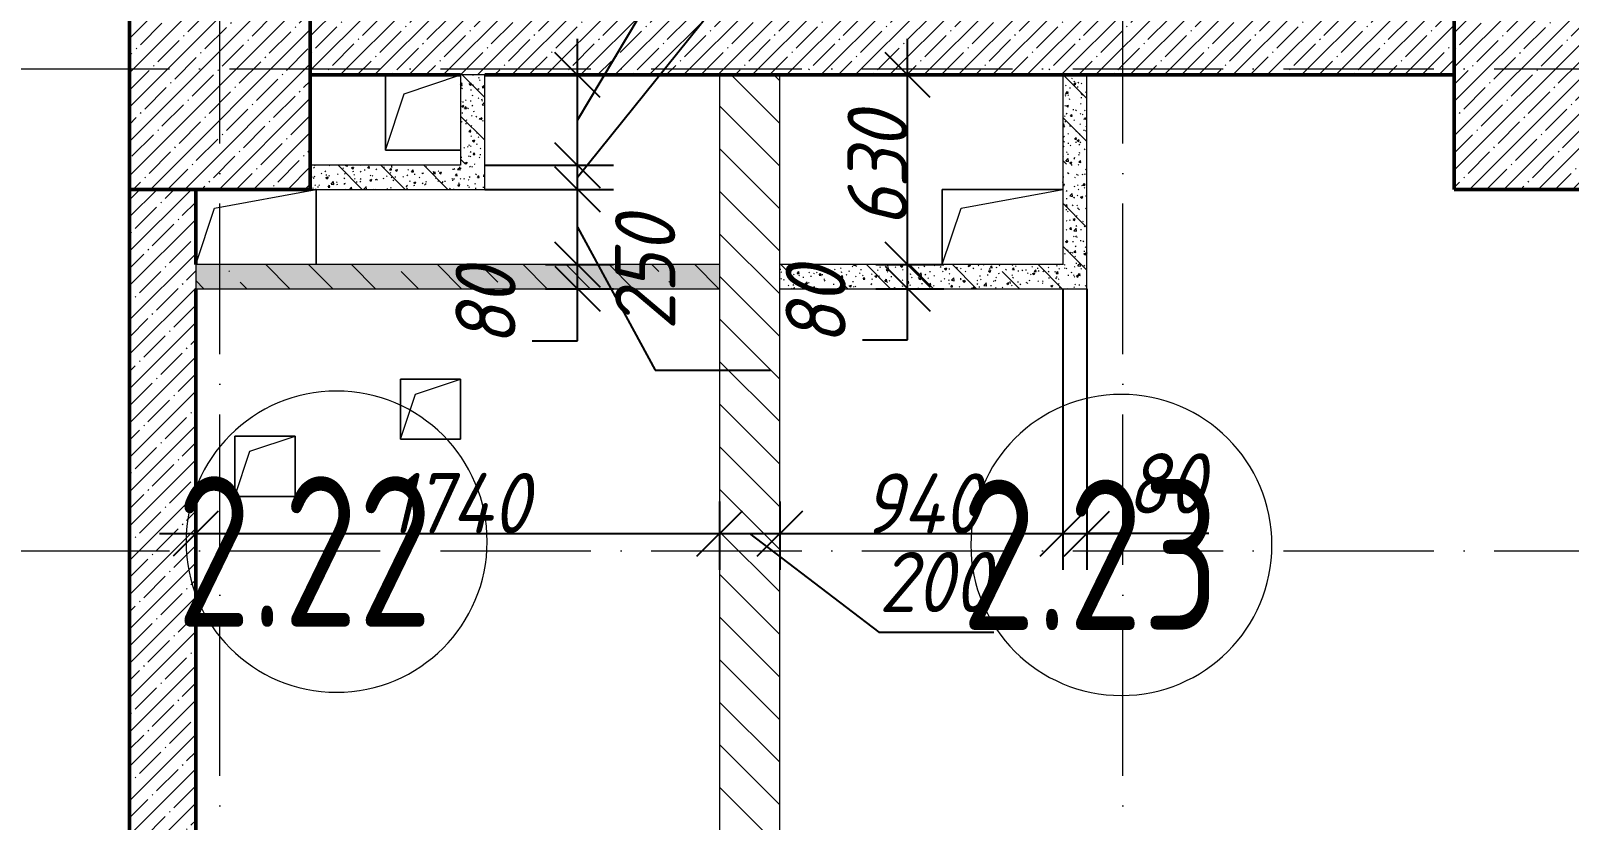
# Model space of a CAD drawing. Header units: millimetres. Extents: x -6064 to 178764, y -5836 to 29924.
# Drawn here: x 13382 to 18492, y 12505 to 15127 of the extents above; entities that cross this region are included whole.
import ezdxf

# ---------------------------------------------------------------- set-up
doc = ezdxf.new("R2010")
doc.units = ezdxf.units.MM
doc.linetypes.add('50_200_ШТРИХ_1Т_ш5_п1_п1_', pattern=[700, 500, -100, 0, -100])
doc.layers.add('A-ANNO-DIMS', color=7, linetype='Continuous')
for name, color, linetype, lineweight in [('A-AREA-IDEN', 7, 'Continuous', 9), ('A-FLOR', 7, 'Continuous', 9), ('A-GENM', 7, 'Continuous', 9), ('A-WALL-3', 7, 'Continuous', 50), ('A-WALL-PATT-1', 7, 'Continuous', 5), ('S-COLS', 7, 'Continuous', 9), ('S-COLS-1', 7, 'Continuous', 5), ('S-COLS-2', 7, 'Continuous', 50), ('Оси-1', 7, '50_200_ШТРИХ_1Т_ш5_п1_п1_', 9)]:
    doc.layers.add(name, color=color, linetype=linetype, lineweight=lineweight)
for name, color, linetype, lineweight, true_color in [('A-WALL-5', 7, 'Continuous', 13, 0x0070df), ('A-WALL-FNSH-2', 7, 'Continuous', 13, 0xce0000), ('A-WALL-FNSH-4', 7, 'Continuous', 13, 0x0070df), ('A-WALL-PATT-2', 7, 'Continuous', 5, 0xce0000), ('A-WALL-PATT-4', 7, 'Continuous', 5, 0x0070df)]:
    doc.layers.add(name, color=color, linetype=linetype, lineweight=lineweight, true_color=true_color)
doc.styles.add('ISOCPEUR_I_2', font='isocpeui.ttf', dxfattribs={"width": 0.9, "height": 200})
doc.styles.add('СПДС', font='ГОСТ тип А.ttf', dxfattribs={"width": 0.9})
doc.dimstyles.new('ISO-2_0_0_9К_СРЕДНИЙ', dxfattribs={"dimscale": 304.8, "dimtxt": 199.196235, "dimasz": 0.492126, "dimexe": 0.393701, "dimexo": 0, "dimgap": 0, "dimtad": 1, "dimdec": 0, "dimzin": 0, "dimdsep": 46, "dimtxsty": 'ISOCPEUR_I_2', "dimblk1": 'OBLIQUE', "dimblk2": 'OBLIQUE', "dimsah": 1, "dimcen": 0.09, "dimdle": 0.393701, "dimazin": 0, "dimtfac": 1, "dimtdec": 4, "dimtix": 1, "dimtmove": 1, "dimatfit": 3, "dimfxl": 1, "dimtvp": 1, "dimtolj": 1, "dimtzin": 0, "dimarcsym": 2})
doc.dimstyles.new('ISO-2_0_0_9К_СРЕДНИЙ_2', dxfattribs={"dimscale": 304.8, "dimtxt": 199.196235, "dimasz": 0.492126, "dimexe": 0.393701, "dimexo": 0, "dimgap": 0, "dimtad": 1, "dimdec": 0, "dimzin": 0, "dimdsep": 46, "dimtxsty": 'ISOCPEUR_I_2', "dimblk1": 'OBLIQUE', "dimblk2": 'OBLIQUE', "dimsah": 1, "dimcen": 0.09, "dimdle": 0.393701, "dimazin": 0, "dimtfac": 1, "dimtdec": 4, "dimtix": 1, "dimtmove": 0, "dimatfit": 3, "dimfxl": 1, "dimtvp": 1, "dimtolj": 1, "dimtzin": 0, "dimarcsym": 2})
pattern_1 = [(45, (0, 0), (-57.02463, 57.02463), []), (45, (57.025, 0), (-57.02463, 57.02463), [100.806, -20.161, 3.353, -16.808])]
pattern_2 = [(50, (0, 0), (72.87376, -6.37607), [7.62, -83.82]), (355, (0, 0), (-14.097, 76.42244), [6.096, -67.056]), (100.451, (6.07, -0.53), (58.77696, 70.04687), [6.476, -71.236]), (46.184, (0, 20.32), (108.43142, -16.81745), [11.43, -125.73]), (96.636, (9.04, 18.92), (94.961, 98.9709), [9.714, -106.854]), (351.184, (0, 20.32), (94.96227, 98.9702), [9.144, -100.584]), (21, (10.16, 15.24), (60.64565, -40.90654), [7.62, -83.82]), (326, (10.16, 15.24), (24.72083, 73.67493), [6.096, -67.056]), (71.451, (15.214, 11.83), (85.36689, 32.76874), [6.476, -71.236]), (37.5, (0, 0), (1.235525, 33.822432), [3.353, -62.89, 3.353, -64.719, -67.31]), (37.5, (0, 0), (1.235525, 33.822432), [-134.315, 3.353, -63.957]), (7.5, (0, 0), (26.728146, 40.07255), [3.353, -35.458, 3.353, -61.366, -25.654]), (7.5, (0, 0), (26.728146, 40.07255), [-103.53, 3.353, -22.301]), (327.5, (-22.657, 0), (54.236318, -2.292117), [3.353, -22.047, 3.353, -75.895, -105.156]), (327.5, (-22.657, 0), (54.236318, -2.292117), [-104.648, 3.353, -101.803]), (317.5, (-32.817, 0), (59.25158, 10.17014), [3.353, -29.667, 3.353, -49.276, -74.676]), (317.5, (-32.817, 0), (59.25158, 10.17014), [-85.649, 3.353, -71.323])]
pattern_3 = [(135, (0, 0), (-142.5612, -142.5612), []), (135, (142.56, 0), (-142.5612, -142.5612), [252.016, -50.403, 3.353, -47.05])]

# ---------------------------------------------------------------- blocks, each defined once
blk = doc.blocks.new('Колонна_Несущая_Прямоугольное сечение - 600х600-V8-АР1_1_Кладочный план 2 этажа')
at = {"layer": 'S-COLS-1'}
h = blk.add_hatch(dxfattribs=at)
h.set_pattern_fill('FP_12', color=256, style=0, pattern_type=2)
h.set_pattern_definition([(45, (-14010, -14900), (-57.02463, 57.02463), []), (45, (-13952.975, -14900), (-57.02463, 57.02463), [100.806, -20.161, 3.353, -16.808])])
h.paths.add_polyline_path([(-300, -300), (300, -300), (300, 300), (-300, 300), (-300, 197.8)], flags=0)
at = {"layer": 'S-COLS-2'}
for p, q in [((300, 300), (-300, 300)), ((-300, 300), (-300, -300)), ((300, -300), (300, 300)), ((-300, -300), (300, -300))]:
    blk.add_line(p, q, dxfattribs=at)
blk = doc.blocks.new('Колонна_Несущая_Прямоугольное сечение - 600х600-V40-АР1_1_Кладочный план 2 этажа')
at = {"layer": 'S-COLS-1'}
h = blk.add_hatch(dxfattribs=at)
h.set_pattern_fill('FP_56', color=256, style=0, pattern_type=2)
h.set_pattern_definition([(45, (-18410.26, -14900), (-57.02463, 57.02463), []), (45, (-18353.23, -14900), (-57.02463, 57.02463), [100.806, -20.161, 3.353, -16.808])])
h.paths.add_polyline_path([(-300, -300), (300, -300), (300, 300), (-300, 300)], flags=0)
at = {"layer": 'S-COLS-2'}
for p, q in [((300, 300), (-300, 300)), ((-300, 300), (-300, -300)), ((300, -300), (300, 300)), ((-300, -300), (300, -300))]:
    blk.add_line(p, q, dxfattribs=at)
blk = doc.blocks.new('AR_Отверстие прямоугольное _в плите_ - AR_Отверстие прямоугольное _в плите_-V60-АР1_1_Кладочный план 2 этажа')
at = {"layer": 'A-GENM'}
for p, q in [((-137.5, 62.5), (200, 125)), ((200, -125), (200, 125)), ((-200, -125), (-137.5, 62.5))]:
    blk.add_line(p, q, dxfattribs=at)
blk = doc.blocks.new('AR_Отверстие прямоугольное _в плите_ - AR_Отверстие прямоугольное _в плите_-V61-АР1_1_Кладочный план 2 этажа')
at = {"layer": 'A-GENM'}
for p, q in [((200, 125), (-200, 125)), ((-200, 125), (-200, -125)), ((-137.5, 62.5), (200, 125)), ((-200, -125), (-137.5, 62.5))]:
    blk.add_line(p, q, dxfattribs=at)
blk = doc.blocks.new('AR_Отверстие прямоугольное _в плите_ - AR_Отверстие прямоугольное _в плите_-24467960-АР1_1_Кладочный план 2 этажа')
at = {"layer": 'A-GENM'}
for p, q in [((-125, 125), (-125, -125)), ((-62.5, 62.5), (125, 125)), ((-125, -125), (-62.5, 62.5)), ((-125, -125), (125, -125))]:
    blk.add_line(p, q, dxfattribs=at)
blk = doc.blocks.new('AR_Отверстие прямоугольное _в плите_ - AR_Отверстие прямоугольное _в плите_-V57-АР1_1_Кладочный план 2 этажа')
at = {"layer": 'A-GENM'}
for p, q in [((100, 100), (-100, 100)), ((-100, 100), (-100, -100)), ((-50, 50), (100, 100)), ((100, -100), (100, 100)), ((-100, -100), (-50, 50)), ((-100, -100), (100, -100))]:
    blk.add_line(p, q, dxfattribs=at)
blk = doc.blocks.new('_Oblique')
at = {"color": 0, "linetype": 'ByBlock', "lineweight": -2}
blk.add_line((-0.5, -0.5), (0.5, 0.5), dxfattribs=at)
blk = doc.blocks.new('DIMBLOCK425-АР1_1_Кладочный план 2 этажа')
at = {"layer": 'A-ANNO-DIMS', "color": 0, "lineweight": -2, "transparency": 16777216}
for p, q in [((13930, 13562.9), (13930, 13336.8)), ((15670, 13562.9), (15670, 13336.8)), ((13810, 13456.8), (15790, 13456.8))]:
    blk.add_line(p, q, dxfattribs=at)
at = {"layer": 'Defpoints', "color": 0, "transparency": 16777216}
for p in [(13930, 13562.9), (15670, 13562.9), (15670, 13456.8)]:
    blk.add_point(p, dxfattribs=at)
at = {"layer": 'A-ANNO-DIMS', "color": 0, "lineweight": -2, "transparency": 16777216, "xscale": 150, "yscale": 150, "zscale": 150, "rotation": 180}
blk.add_blockref('_Oblique', (13930, 13456.8), dxfattribs=at)
at = {"layer": 'A-ANNO-DIMS', "color": 0, "lineweight": -2, "transparency": 16777216, "xscale": 150, "yscale": 150, "zscale": 150}
blk.add_blockref('_Oblique', (15670, 13456.8), dxfattribs=at)
at = {"layer": 'A-ANNO-DIMS', "color": 0, "transparency": 16777216, "insert": (14800, 13558.1), "char_height": 200, "width": 579.201, "attachment_point": 5, "style": 'ISOCPEUR_I_2'}
blk.add_mtext('\\A1;1740', dxfattribs=at)
blk = doc.blocks.new('DIMBLOCK426-АР1_1_Кладочный план 2 этажа')
at = {"layer": 'A-ANNO-DIMS', "color": 0, "lineweight": -2, "transparency": 16777216}
for p, q in [((15670, 13562.9), (15670, 13336.8)), ((15870, 13562.9), (15870, 13336.8)), ((15550, 13456.8), (15990, 13456.8)), ((15770, 13456.8), (16199.2, 13129.4)), ((16199.2, 13129.4), (16581.6, 13129.4))]:
    blk.add_line(p, q, dxfattribs=at)
at = {"layer": 'Defpoints', "color": 0, "transparency": 16777216}
for p in [(15670, 13562.9), (15870, 13562.9), (15870, 13456.8)]:
    blk.add_point(p, dxfattribs=at)
at = {"layer": 'A-ANNO-DIMS', "color": 0, "lineweight": -2, "transparency": 16777216, "xscale": 150, "yscale": 150, "zscale": 150, "rotation": 180}
blk.add_blockref('_Oblique', (15670, 13456.8), dxfattribs=at)
at = {"layer": 'A-ANNO-DIMS', "color": 0, "lineweight": -2, "transparency": 16777216, "xscale": 150, "yscale": 150, "zscale": 150}
blk.add_blockref('_Oblique', (15870, 13456.8), dxfattribs=at)
at = {"layer": 'A-ANNO-DIMS', "color": 0, "transparency": 16777216, "insert": (16199.2, 13396), "char_height": 200, "width": 455.087, "attachment_point": 1, "line_spacing_factor": 1.149209, "style": 'ISOCPEUR_I_2'}
blk.add_mtext('\\A1;200', dxfattribs=at)
blk = doc.blocks.new('DIMBLOCK427-АР1_1_Кладочный план 2 этажа')
at = {"layer": 'A-ANNO-DIMS', "color": 0, "lineweight": -2, "transparency": 16777216}
for p, q in [((16810, 14267), (16810, 13336.8)), ((15870, 13562.9), (15870, 13336.8)), ((15750, 13456.8), (16930, 13456.8))]:
    blk.add_line(p, q, dxfattribs=at)
at = {"layer": 'Defpoints', "color": 0, "transparency": 16777216}
for p in [(16810, 14267), (15870, 13562.9), (16810, 13456.8)]:
    blk.add_point(p, dxfattribs=at)
at = {"layer": 'A-ANNO-DIMS', "color": 0, "lineweight": -2, "transparency": 16777216, "xscale": 150, "yscale": 150, "zscale": 150, "rotation": 180}
blk.add_blockref('_Oblique', (15870, 13456.8), dxfattribs=at)
at = {"layer": 'A-ANNO-DIMS', "color": 0, "lineweight": -2, "transparency": 16777216, "xscale": 150, "yscale": 150, "zscale": 150}
blk.add_blockref('_Oblique', (16810, 13456.8), dxfattribs=at)
at = {"layer": 'A-ANNO-DIMS', "color": 0, "transparency": 16777216, "insert": (16340, 13556.8), "char_height": 200, "width": 473.474, "attachment_point": 5, "style": 'ISOCPEUR_I_2'}
blk.add_mtext('\\A1;940', dxfattribs=at)
blk = doc.blocks.new('DIMBLOCK428-АР1_1_Кладочный план 2 этажа')
at = {"layer": 'A-ANNO-DIMS', "color": 0, "lineweight": -2, "transparency": 16777216}
for p, q in [((16810, 14267), (16810, 13336.8)), ((16890, 14270), (16890, 13336.8)), ((16690, 13456.8), (17010, 13456.8)), ((17295.6, 13456.8), (16890, 13456.8))]:
    blk.add_line(p, q, dxfattribs=at)
at = {"layer": 'Defpoints', "color": 0, "transparency": 16777216}
for p in [(16810, 14267), (16890, 14270), (16890, 13456.8)]:
    blk.add_point(p, dxfattribs=at)
at = {"layer": 'A-ANNO-DIMS', "color": 0, "lineweight": -2, "transparency": 16777216, "xscale": 150, "yscale": 150, "zscale": 150, "rotation": 180}
blk.add_blockref('_Oblique', (16810, 13456.8), dxfattribs=at)
at = {"layer": 'A-ANNO-DIMS', "color": 0, "lineweight": -2, "transparency": 16777216, "xscale": 150, "yscale": 150, "zscale": 150}
blk.add_blockref('_Oblique', (16890, 13456.8), dxfattribs=at)
at = {"layer": 'A-ANNO-DIMS', "color": 0, "transparency": 16777216, "insert": (17022, 13723.5), "char_height": 200, "width": 303.391, "attachment_point": 1, "line_spacing_factor": 1.149209, "style": 'ISOCPEUR_I_2'}
blk.add_mtext('\\A1;80', dxfattribs=at)
blk = doc.blocks.new('DIMBLOCK429-АР1_1_Кладочный план 2 этажа')
at = {"layer": 'A-ANNO-DIMS', "color": 0, "lineweight": -2, "transparency": 16777216}
for p, q in [((15198.1, 14150), (15198.1, 14470)), ((15092, 14350), (15318.1, 14350)), ((15092, 14270), (15318.1, 14270)), ((15198.1, 14096.9), (15198.1, 14270)), ((15048.1, 14096.9), (15198.1, 14096.9))]:
    blk.add_line(p, q, dxfattribs=at)
at = {"layer": 'Defpoints', "color": 0, "transparency": 16777216}
for p in [(15092, 14350), (15198.1, 14350), (15092, 14270)]:
    blk.add_point(p, dxfattribs=at)
at = {"layer": 'A-ANNO-DIMS', "color": 0, "lineweight": -2, "transparency": 16777216, "xscale": 150, "yscale": 150, "zscale": 150}
for p, rotation in [((15198.1, 14350), 90), ((15198.1, 14270), 270)]:
    blk.add_blockref('_Oblique', p, dxfattribs=dict(at, rotation=rotation))
at = {"layer": 'A-ANNO-DIMS', "color": 0, "transparency": 16777216, "insert": (14792.9, 14078.5), "char_height": 200, "width": 303.391, "attachment_point": 1, "rotation": 90, "line_spacing_factor": 1.149209, "style": 'ISOCPEUR_I_2'}
blk.add_mtext('\\A1;80', dxfattribs=at)
blk = doc.blocks.new('DIMBLOCK430-АР1_1_Кладочный план 2 этажа')
at = {"layer": 'A-ANNO-DIMS', "color": 0, "lineweight": -2, "transparency": 16777216}
for p, q in [((15198.1, 14230), (15198.1, 14720)), ((14890, 14600), (15318.1, 14600)), ((15198.1, 14475), (15456.3, 13999.3)), ((15092, 14350), (15318.1, 14350)), ((15456.3, 13999.3), (15838.7, 13999.3))]:
    blk.add_line(p, q, dxfattribs=at)
at = {"layer": 'Defpoints', "color": 0, "transparency": 16777216}
for p in [(14890, 14600), (15198.1, 14600), (15092, 14350)]:
    blk.add_point(p, dxfattribs=at)
at = {"layer": 'A-ANNO-DIMS', "color": 0, "lineweight": -2, "transparency": 16777216, "xscale": 150, "yscale": 150, "zscale": 150}
for p, rotation in [((15198.1, 14600), 90), ((15198.1, 14350), 270)]:
    blk.add_blockref('_Oblique', p, dxfattribs=dict(at, rotation=rotation))
at = {"layer": 'A-ANNO-DIMS', "color": 0, "transparency": 16777216, "insert": (15323, 14132.6), "char_height": 200, "width": 455.087, "attachment_point": 1, "rotation": 90, "line_spacing_factor": 1.149209, "style": 'ISOCPEUR_I_2'}
blk.add_mtext('\\A1;250', dxfattribs=at)
blk = doc.blocks.new('DIMBLOCK431-АР1_1_Кладочный план 2 этажа')
at = {"layer": 'A-ANNO-DIMS', "color": 0, "lineweight": -2, "transparency": 16777216}
for p, q in [((15198.1, 14640), (15967.4, 15597.9)), ((15967.4, 15597.9), (16211.2, 15597.9)), ((15198.1, 14480), (15198.1, 14800)), ((14893, 14680), (15318.1, 14680)), ((14890, 14600), (15318.1, 14600))]:
    blk.add_line(p, q, dxfattribs=at)
at = {"layer": 'Defpoints', "color": 0, "transparency": 16777216}
for p in [(14893, 14680), (15198.1, 14680), (14890, 14600)]:
    blk.add_point(p, dxfattribs=at)
at = {"layer": 'A-ANNO-DIMS', "color": 0, "lineweight": -2, "transparency": 16777216, "xscale": 150, "yscale": 150, "zscale": 150}
for p, rotation in [((15198.1, 14680), 90), ((15198.1, 14600), 270)]:
    blk.add_blockref('_Oblique', p, dxfattribs=dict(at, rotation=rotation))
at = {"layer": 'A-ANNO-DIMS', "color": 0, "transparency": 16777216, "insert": (15834, 15731.2), "char_height": 200, "width": 303.391, "attachment_point": 1, "rotation": 90, "line_spacing_factor": 1.149209, "style": 'ISOCPEUR_I_2'}
blk.add_mtext('\\A1;80', dxfattribs=at)
blk = doc.blocks.new('DIMBLOCK432-АР1_1_Кладочный план 2 этажа')
at = {"layer": 'A-ANNO-DIMS', "color": 0, "lineweight": -2, "transparency": 16777216}
for p, q in [((15198.1, 14830), (15607.3, 15517.7)), ((15607.3, 15517.7), (15989.6, 15517.7)), ((15198.1, 14560), (15198.1, 15100)), ((15092, 14980), (15318.1, 14980)), ((14893, 14680), (15318.1, 14680))]:
    blk.add_line(p, q, dxfattribs=at)
at = {"layer": 'Defpoints', "color": 0, "transparency": 16777216}
for p in [(15092, 14980), (15198.1, 14980), (14893, 14680)]:
    blk.add_point(p, dxfattribs=at)
at = {"layer": 'A-ANNO-DIMS', "color": 0, "lineweight": -2, "transparency": 16777216, "xscale": 150, "yscale": 150, "zscale": 150}
for p, rotation in [((15198.1, 14980), 90), ((15198.1, 14680), 270)]:
    blk.add_blockref('_Oblique', p, dxfattribs=dict(at, rotation=rotation))
at = {"layer": 'A-ANNO-DIMS', "color": 0, "transparency": 16777216, "insert": (15473.9, 15651.1), "char_height": 200, "width": 455.087, "attachment_point": 1, "rotation": 90, "line_spacing_factor": 1.149209, "style": 'ISOCPEUR_I_2'}
blk.add_mtext('\\A1;300', dxfattribs=at)
blk = doc.blocks.new('DIMBLOCK433-АР1_1_Кладочный план 2 этажа')
at = {"layer": 'A-ANNO-DIMS', "color": 0, "lineweight": -2, "transparency": 16777216}
for p, q in [((16294.8, 14150), (16294.8, 14470)), ((16188.7, 14350), (16414.8, 14350)), ((16188.7, 14270), (16414.8, 14270)), ((16294.8, 14100), (16294.8, 14270)), ((16144.8, 14100), (16294.8, 14100))]:
    blk.add_line(p, q, dxfattribs=at)
at = {"layer": 'Defpoints', "color": 0, "transparency": 16777216}
for p in [(16188.7, 14350), (16294.8, 14350), (16188.7, 14270)]:
    blk.add_point(p, dxfattribs=at)
at = {"layer": 'A-ANNO-DIMS', "color": 0, "lineweight": -2, "transparency": 16777216, "xscale": 150, "yscale": 150, "zscale": 150}
for p, rotation in [((16294.8, 14350), 90), ((16294.8, 14270), 270)]:
    blk.add_blockref('_Oblique', p, dxfattribs=dict(at, rotation=rotation))
at = {"layer": 'A-ANNO-DIMS', "color": 0, "transparency": 16777216, "insert": (15889.5, 14081.6), "char_height": 200, "width": 303.391, "attachment_point": 1, "rotation": 90, "line_spacing_factor": 1.149209, "style": 'ISOCPEUR_I_2'}
blk.add_mtext('\\A1;80', dxfattribs=at)
blk = doc.blocks.new('DIMBLOCK434-АР1_1_Кладочный план 2 этажа')
at = {"layer": 'A-ANNO-DIMS', "color": 0, "lineweight": -2, "transparency": 16777216}
for p, q in [((16294.8, 14230), (16294.8, 15100)), ((16188.7, 14980), (16414.8, 14980)), ((16188.7, 14350), (16414.8, 14350))]:
    blk.add_line(p, q, dxfattribs=at)
at = {"layer": 'Defpoints', "color": 0, "transparency": 16777216}
for p in [(16188.7, 14980), (16294.8, 14980), (16188.7, 14350)]:
    blk.add_point(p, dxfattribs=at)
at = {"layer": 'A-ANNO-DIMS', "color": 0, "lineweight": -2, "transparency": 16777216, "xscale": 150, "yscale": 150, "zscale": 150}
for p, rotation in [((16294.8, 14980), 90), ((16294.8, 14350), 270)]:
    blk.add_blockref('_Oblique', p, dxfattribs=dict(at, rotation=rotation))
at = {"layer": 'A-ANNO-DIMS', "color": 0, "transparency": 16777216, "insert": (16194.8, 14665), "char_height": 200, "width": 455.087, "attachment_point": 5, "rotation": 90, "style": 'ISOCPEUR_I_2'}
blk.add_mtext('\\A1;630', dxfattribs=at)
blk = doc.blocks.new('Марка_Помещения - Номер-25198446-Объем проектирования 2 этажа')
at = {"layer": 'A-AREA-IDEN'}
for start, end in [(360, 180), (180, 360)]:
    blk.add_arc((0, 0), 2.5, start, end, dxfattribs=at)

msp = doc.modelspace()

# ---------------------------------------------------------------- hatches: boundary and pattern name
at = {"layer": 'A-WALL-PATT-1'}
h = msp.add_hatch(dxfattribs=at)
h.set_pattern_fill('FP_7', color=256, style=0, pattern_type=2)
h.set_pattern_definition(pattern_1)
h.paths.add_polyline_path([(18110.3, 14980), (18110.3, 15200), (14310.3, 15200), (14310.3, 14980), (16755.3, 14980)], flags=0)
h = msp.add_hatch(dxfattribs=at)
h.set_pattern_fill('FP_7', color=256, style=0, pattern_type=2)
h.set_pattern_definition(pattern_1)
h.paths.add_polyline_path([(13930, 11400), (13930, 14600), (13710, 14600), (13710, 11400)], flags=0)
at = {"layer": 'A-WALL-PATT-2'}
h = msp.add_hatch(dxfattribs=at)
h.set_pattern_fill('FP_22', color=256, style=0, pattern_type=2)
h.set_pattern_definition([(135, (0, 0), (-70.7107, -70.7107), [])])
h.paths.add_polyline_path([(15870, 11100), (15870, 14980), (15670, 14980), (15670, 11100)], flags=0)
at = {"layer": 'A-WALL-PATT-4'}
h = msp.add_hatch(dxfattribs=at)
h.set_pattern_fill('FP_25', color=256, style=0, pattern_type=2)
h.set_pattern_definition(pattern_2)
h.paths.add_polyline_path([(14810, 14680), (14890, 14680), (14890, 14980), (14810, 14980)], flags=0)
h = msp.add_hatch(dxfattribs=at)
h.set_pattern_fill('FP_26', color=256, style=0, pattern_type=2)
h.set_pattern_definition(pattern_3)
h.paths.add_polyline_path([(14810, 14680), (14890, 14680), (14890, 14980), (14810, 14980)], flags=0)
h = msp.add_hatch(dxfattribs=at)
h.set_pattern_fill('FP_25', color=256, style=0, pattern_type=2)
h.set_pattern_definition(pattern_2)
h.paths.add_polyline_path([(16810, 14350), (16890, 14350), (16890, 14980), (16810, 14980)], flags=0)
h = msp.add_hatch(dxfattribs=at)
h.set_pattern_fill('FP_26', color=256, style=0, pattern_type=2)
h.set_pattern_definition(pattern_3)
h.paths.add_polyline_path([(16810, 14350), (16890, 14350), (16890, 14980), (16810, 14980)], flags=0)
h = msp.add_hatch(dxfattribs=at)
h.set_pattern_fill('FP_25', color=256, style=0, pattern_type=2)
h.set_pattern_definition(pattern_2)
h.paths.add_polyline_path([(14890, 14600), (14890, 14680), (14310, 14680), (14310, 14600)], flags=0)
h = msp.add_hatch(dxfattribs=at)
h.set_pattern_fill('FP_26', color=256, style=0, pattern_type=2)
h.set_pattern_definition(pattern_3)
h.paths.add_polyline_path([(14890, 14600), (14890, 14680), (14310, 14680), (14310, 14600)], flags=0)
h = msp.add_hatch(dxfattribs=at)
h.set_pattern_fill('FP_25', color=256, style=0, pattern_type=2)
h.set_pattern_definition(pattern_2)
h.paths.add_polyline_path([(15223, 14270), (15670, 14270), (15670, 14350), (13930, 14350), (13930, 14270)], flags=0)
h = msp.add_hatch(dxfattribs=at)
h.set_pattern_fill('FP_26', color=256, style=0, pattern_type=2)
h.set_pattern_definition(pattern_3)
h.paths.add_polyline_path([(15223, 14270), (15670, 14270), (15670, 14350), (13930, 14350), (13930, 14270)], flags=0)
h = msp.add_hatch(dxfattribs=at)
h.set_pattern_fill('FP_25', color=256, style=0, pattern_type=2)
h.set_pattern_definition(pattern_2)
h.paths.add_polyline_path([(16890, 14270), (16890, 14350), (15870, 14350), (15870, 14270), (16755.3, 14270)], flags=0)
h = msp.add_hatch(dxfattribs=at)
h.set_pattern_fill('FP_26', color=256, style=0, pattern_type=2)
h.set_pattern_definition(pattern_3)
h.paths.add_polyline_path([(16890, 14270), (16890, 14350), (15870, 14350), (15870, 14270), (16755.3, 14270)], flags=0)

# ---------------------------------------------------------------- linework, layer by layer
at = {"layer": 'A-FLOR'}
for p, q in [((14560, 14730), (14560, 14980)), ((14810, 14730), (14560, 14730)), ((14330, 14600), (14330, 14350)), ((16410, 14600), (16810, 14600)), ((16410, 14350), (16410, 14600)), ((14610, 13970), (14810, 13970)), ((14610, 13770), (14610, 13970)), ((14810, 13970), (14810, 13770)), ((14060, 13780), (14260, 13780)), ((14060, 13580), (14060, 13780)), ((14260, 13780), (14260, 13580)), ((14810, 13770), (14610, 13770)), ((14260, 13580), (14060, 13580))]:
    msp.add_line(p, q, dxfattribs=at)
at = {"layer": 'A-WALL-3'}
for p, q in [((14310.3, 15200), (14310.3, 14980)), ((14310.3, 14980), (14810, 14980)), ((14890, 14980), (18110.3, 14980)), ((13710, 14600), (13710, 11400)), ((13930, 14350), (13930, 14600)), ((13930, 11400), (13930, 14270))]:
    msp.add_line(p, q, dxfattribs=at)
at = {"layer": 'A-WALL-5'}
for p, q in [((14890, 14980), (14810, 14980)), ((13930, 14350), (13930, 14270))]:
    msp.add_line(p, q, dxfattribs=at)
at = {"layer": 'A-WALL-FNSH-2'}
for p, q in [((15670, 14980), (15670, 11100)), ((15870, 11100), (15870, 14980))]:
    msp.add_line(p, q, dxfattribs=at)
at = {"layer": 'A-WALL-FNSH-4'}
for p, q in [((14810, 14980), (14810, 14680)), ((14890, 14600), (14890, 14980)), ((16810, 14980), (16810, 14350)), ((16890, 14270), (16890, 14980)), ((14810, 14680), (14310, 14680)), ((14310, 14600), (14890, 14600)), ((15670, 14350), (13930, 14350)), ((16810, 14350), (15870, 14350)), ((13930, 14270), (15670, 14270)), ((15870, 14270), (16890, 14270))]:
    msp.add_line(p, q, dxfattribs=at)
at = {"layer": 'Оси-1'}
for p, q in [((14010, -4150), (14010, 28636.9)), ((17010, -4150), (17010, 28636.9)), ((-4160, 15000), (125951.6, 15000)), ((-4160, 13400), (125951.6, 13400))]:
    msp.add_line(p, q, dxfattribs=at)

# ---------------------------------------------------------------- block references
at = {"layer": 'A-AREA-IDEN', "xscale": 199.9999999999999, "yscale": 199.9999999999999, "zscale": 199.9999999999999}
for p in [(14397.9, 13430), (17004.8, 13419)]:
    msp.add_blockref('Марка_Помещения - Номер-25198446-Объем проектирования 2 этажа', p, dxfattribs=at)
at = {"layer": 'A-GENM'}
for name, p in [('AR_Отверстие прямоугольное _в плите_ - AR_Отверстие прямоугольное _в плите_-24467960-АР1_1_Кладочный план 2 этажа', (14685, 14855)), ('AR_Отверстие прямоугольное _в плите_ - AR_Отверстие прямоугольное _в плите_-V60-АР1_1_Кладочный план 2 этажа', (14130, 14475)), ('AR_Отверстие прямоугольное _в плите_ - AR_Отверстие прямоугольное _в плите_-V61-АР1_1_Кладочный план 2 этажа', (16610, 14475)), ('AR_Отверстие прямоугольное _в плите_ - AR_Отверстие прямоугольное _в плите_-V57-АР1_1_Кладочный план 2 этажа', (14710, 13870)), ('AR_Отверстие прямоугольное _в плите_ - AR_Отверстие прямоугольное _в плите_-V57-АР1_1_Кладочный план 2 этажа', (14160, 13680))]:
    msp.add_blockref(name, p, dxfattribs=at)
at = {"layer": 'S-COLS'}
for name, p in [('Колонна_Несущая_Прямоугольное сечение - 600х600-V8-АР1_1_Кладочный план 2 этажа', (14010, 14900)), ('Колонна_Несущая_Прямоугольное сечение - 600х600-V40-АР1_1_Кладочный план 2 этажа', (18410.3, 14900))]:
    msp.add_blockref(name, p, dxfattribs=at)

# ---------------------------------------------------------------- texts
at = {"layer": 'A-AREA-IDEN', "char_height": 500, "width": 1327.594, "attachment_point": 1, "style": 'СПДС'}
for s, insert in [('2.22', (13866.5, 13647.1)), ('2.23', (16473.4, 13636.1))]:
    msp.add_mtext(s, dxfattribs=dict(at, insert=insert))

# ---------------------------------------------------------------- dimensions: what is measured, and where the dimension line sits
at = {"layer": 'A-ANNO-DIMS'}
for base, p1, p2, override, picture, middle in [((15198.1, 14980), (14893, 14680), (15092, 14980), {"dimpost": '<>', "dimfxl": 359.996946}, 'DIMBLOCK432-АР1_1_Кладочный план 2 этажа', (15607.3, 15517.7)), ((15198.1, 14680), (14890, 14600), (14893, 14680), {"dimpost": '<>', "dimfxl": 80.058043}, 'DIMBLOCK431-АР1_1_Кладочный план 2 этажа', (15967.4, 15597.9)), ((15198.1, 14600), (15092, 14350), (14890, 14600), {"dimpost": '<>', "dimfxl": 321.434514}, 'DIMBLOCK430-АР1_1_Кладочный план 2 этажа', (15456.3, 13999.3)), ((15198.1, 14350), (15092, 14270), (15092, 14350), {"dimpost": '<>', "dimfxl": 80}, 'DIMBLOCK429-АР1_1_Кладочный план 2 этажа', (15070.1, 14096.9)), ((16294.8, 14350), (16188.7, 14270), (16188.7, 14350), {"dimpost": '<>', "dimfxl": 80}, 'DIMBLOCK433-АР1_1_Кладочный план 2 этажа', (16166.8, 14100))]:
    dim = msp.add_linear_dim(base=base, p1=p1, p2=p2, angle=90, dimstyle='ISO-2_0_0_9К_СРЕДНИЙ', override=override, dxfattribs=at)
    dim.commit()
    dim.dimension.update_dxf_attribs({"geometry": picture, "text_midpoint": middle, "dimtype": 160, "text_rotation": 90})
dim = msp.add_linear_dim(base=(16294.8, 14980), p1=(16188.7, 14350), p2=(16188.7, 14980), angle=90, dimstyle='ISO-2_0_0_9К_СРЕДНИЙ_2', override={"dimpost": '<>', "dimfxl": 630}, dxfattribs=at)
dim.commit()
dim.dimension.update_dxf_attribs({"geometry": 'DIMBLOCK434-АР1_1_Кладочный план 2 этажа', "text_midpoint": (16194.8, 14665)})
for base, p1, p2, override, picture, middle in [((16810, 13456.8), (15870, 13562.9), (16810, 14267), {"dimpost": '<>', "dimfxl": 1174.446371}, 'DIMBLOCK427-АР1_1_Кладочный план 2 этажа', (16340, 13556.8)), ((15670, 13456.8), (13930, 13562.9), (15670, 13562.9), {"dimpost": '<>', "dimfxl": 1740.000007}, 'DIMBLOCK425-АР1_1_Кладочный план 2 этажа', (14800, 13558.1))]:
    dim = msp.add_linear_dim(base=base, p1=p1, p2=p2, dimstyle='ISO-2_0_0_9К_СРЕДНИЙ_2', override=override, dxfattribs=at)
    dim.commit()
    dim.dimension.update_dxf_attribs({"geometry": picture, "text_midpoint": middle})
for base, p1, p2, override, picture, middle in [((16890, 13456.8), (16810, 14267), (16890, 14270), {"dimpost": '<>', "dimfxl": 80.058043}, 'DIMBLOCK428-АР1_1_Кладочный план 2 этажа', (17173.7, 13584.8)), ((15870, 13456.8), (15670, 13562.9), (15870, 13562.9), {"dimpost": '<>', "dimfxl": 200}, 'DIMBLOCK426-АР1_1_Кладочный план 2 этажа', (16199.2, 13129.4))]:
    dim = msp.add_linear_dim(base=base, p1=p1, p2=p2, dimstyle='ISO-2_0_0_9К_СРЕДНИЙ', override=override, dxfattribs=at)
    dim.commit()
    dim.dimension.update_dxf_attribs({"geometry": picture, "text_midpoint": middle, "dimtype": 160})

doc.saveas('drawing.dxf')
